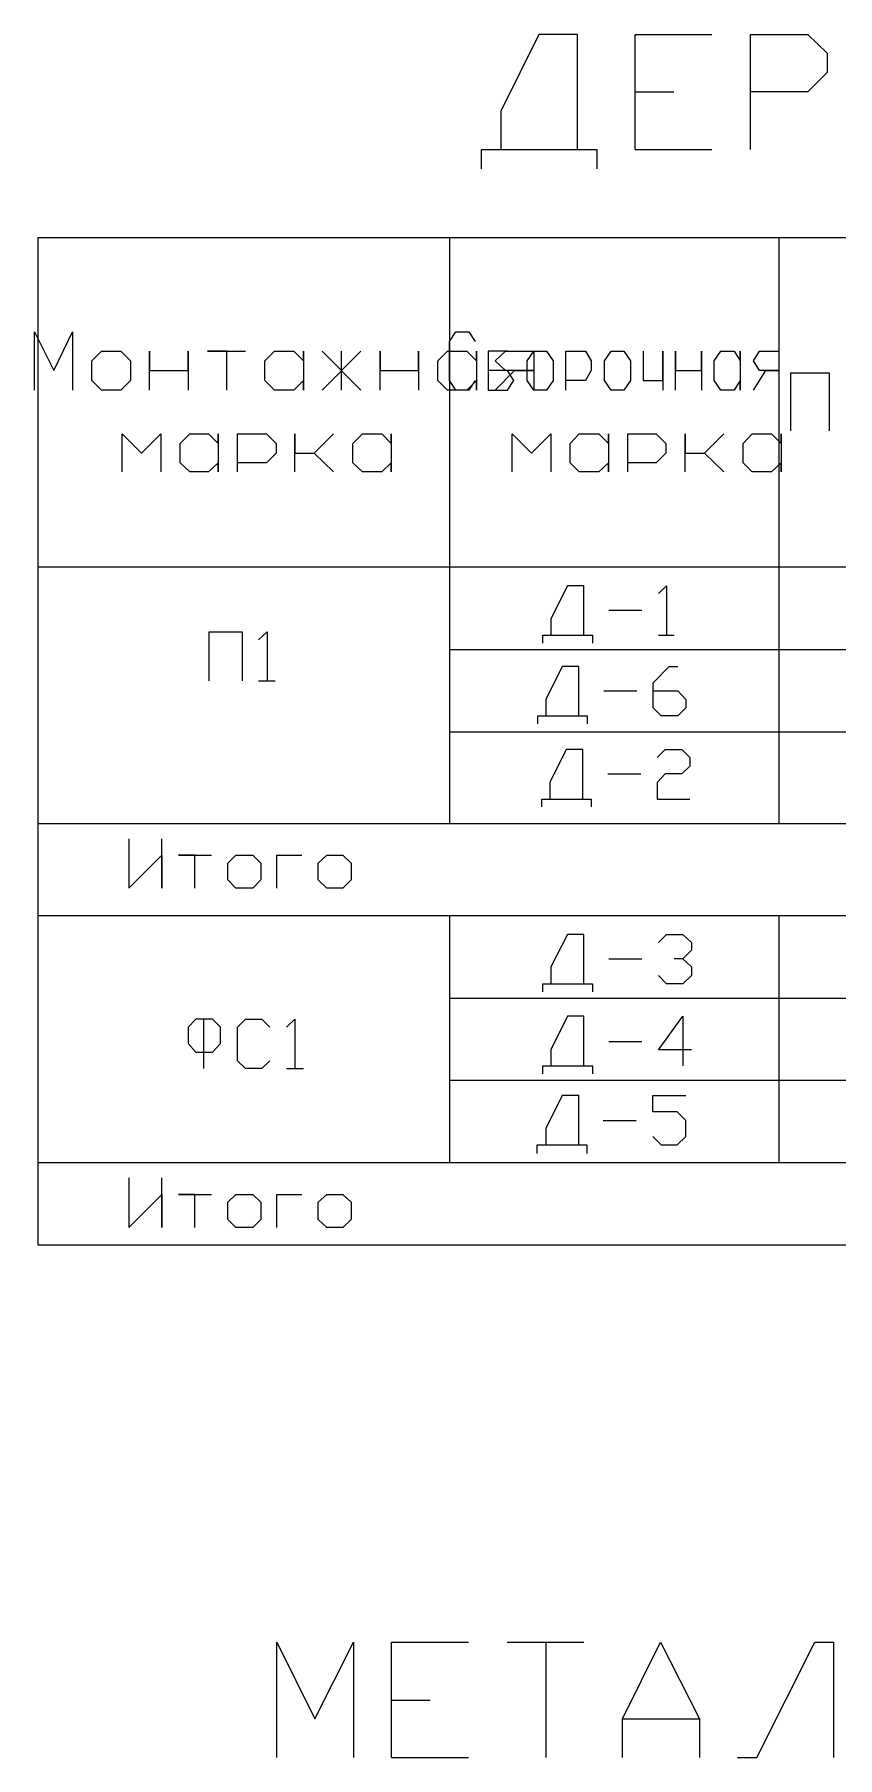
# Model space of a CAD drawing. Header units: millimetres. Extents: x -258556 to -95372, y 16759 to 83874.
# Drawn here: x -128348.3 to -128299.7, y 41719.9 to 41824.2 of the extents above; entities that cross this region are included whole.
import ezdxf

# ---------------------------------------------------------------- set-up
doc = ezdxf.new("R2010")
doc.units = ezdxf.units.MM
doc.header["$LTSCALE"] = 0.5

msp = doc.modelspace()

# ---------------------------------------------------------------- linework, layer by layer
at = {"color": 7, "linetype": 'Continuous', "lineweight": 5, "true_color": 0x000007}
for points in [[(-128321.286, 41816.068), (-128321.286, 41817.239), (-128315.469, 41817.239), (-128315.469, 41824.191), (-128317.81, 41824.191), (-128320.116, 41819.545), (-128320.116, 41817.239), (-128314.299, 41817.239), (-128314.299, 41816.068)], [(-128311.993, 41817.239), (-128311.993, 41824.191), (-128307.346, 41824.191)], [(-128305.005, 41817.239), (-128305.005, 41824.191), (-128301.529, 41824.191), (-128300.359, 41823.056), (-128300.359, 41821.885), (-128301.529, 41820.715), (-128305.005, 41820.715)], [(-128311.993, 41820.715), (-128309.652, 41820.715), (-128309.652, 41820.715)], [(-128311.993, 41817.239), (-128307.346, 41817.239), (-128307.346, 41817.239)], [(-128348.34, 41802.679), (-128348.34, 41806.19), (-128347.169, 41803.849), (-128346.034, 41806.19), (-128346.034, 41802.679)], [(-128321.665, 41803.264), (-128322.043, 41802.679), (-128322.835, 41802.679), (-128323.213, 41803.264), (-128323.213, 41805.605), (-128322.835, 41806.19), (-128322.043, 41806.19), (-128321.665, 41805.605)], [(-128341.387, 41802.679), (-128341.387, 41805.02), (-128341.387, 41803.849), (-128339.046, 41803.849), (-128339.046, 41805.02), (-128339.046, 41802.679)], [(-128336.706, 41802.679), (-128336.706, 41805.02), (-128337.876, 41805.02), (-128335.57, 41805.02)], [(-128330.923, 41802.679), (-128328.583, 41805.02), (-128328.583, 41805.02)], [(-128330.923, 41805.02), (-128328.583, 41802.679), (-128328.583, 41802.679)], [(-128329.753, 41802.679), (-128329.753, 41805.02), (-128329.753, 41805.02)], [(-128327.413, 41802.679), (-128327.413, 41805.02), (-128327.413, 41803.849), (-128325.106, 41803.849), (-128325.106, 41805.02), (-128325.106, 41802.679)], [(-128319.703, 41805.02), (-128320.873, 41805.02), (-128320.873, 41802.679), (-128319.703, 41802.679), (-128319.324, 41803.264), (-128319.703, 41803.849), (-128320.873, 41803.849)], [(-128320.46, 41802.679), (-128319.29, 41803.849), (-128319.84, 41803.849), (-128320.46, 41804.435), (-128319.84, 41805.02), (-128318.119, 41805.02), (-128318.119, 41803.849), (-128319.29, 41803.849), (-128318.119, 41803.849), (-128318.119, 41802.679)], [(-128316.192, 41802.679), (-128316.192, 41805.02), (-128314.987, 41805.02), (-128314.643, 41804.435), (-128314.643, 41803.849), (-128314.987, 41803.264), (-128316.192, 41803.264)], [(-128311.511, 41805.02), (-128311.511, 41803.264), (-128310.306, 41803.264), (-128310.306, 41805.02), (-128310.306, 41802.679)], [(-128309.549, 41802.679), (-128309.549, 41805.02), (-128309.549, 41803.849), (-128307.966, 41803.849), (-128307.966, 41805.02), (-128307.966, 41802.679)], [(-128304.833, 41802.679), (-128304.076, 41803.849), (-128304.455, 41803.849), (-128304.833, 41804.435), (-128304.455, 41805.02), (-128303.284, 41805.02), (-128303.284, 41803.849), (-128304.076, 41803.849), (-128303.284, 41803.849), (-128303.284, 41802.679)], [(-128302.562, 41800.201), (-128302.562, 41803.712), (-128300.256, 41803.712), (-128300.256, 41800.201)], [(-128343.039, 41797.723), (-128343.039, 41800.029), (-128341.869, 41798.859), (-128340.699, 41800.029), (-128340.699, 41797.723)], [(-128336.052, 41797.723), (-128336.052, 41800.029), (-128334.296, 41800.029), (-128333.711, 41799.444), (-128333.711, 41798.859), (-128334.296, 41798.273), (-128336.052, 41798.273)], [(-128332.576, 41797.723), (-128332.576, 41800.029), (-128332.576, 41798.859), (-128331.405, 41798.859), (-128330.235, 41800.029), (-128331.405, 41798.859), (-128330.235, 41797.723)], [(-128319.427, 41797.723), (-128319.427, 41800.029), (-128318.257, 41798.859), (-128317.087, 41800.029), (-128317.087, 41797.723)], [(-128312.44, 41797.723), (-128312.44, 41800.029), (-128310.719, 41800.029), (-128310.134, 41799.444), (-128310.134, 41798.859), (-128310.719, 41798.273), (-128312.44, 41798.273)], [(-128308.964, 41797.723), (-128308.964, 41800.029), (-128308.964, 41798.859), (-128307.793, 41798.859), (-128306.623, 41800.029), (-128307.793, 41798.859), (-128306.623, 41797.723)], [(-128317.569, 41787.362), (-128317.569, 41787.844), (-128315.09, 41787.844), (-128315.09, 41790.839), (-128316.089, 41790.839), (-128317.087, 41788.843), (-128317.087, 41787.844), (-128314.574, 41787.844), (-128314.574, 41787.362)], [(-128310.581, 41790.357), (-128310.1, 41790.839), (-128310.1, 41787.844)], [(-128313.576, 41789.359), (-128311.58, 41789.359), (-128311.58, 41789.359)], [(-128337.773, 41785.091), (-128337.773, 41788.051), (-128335.777, 41788.051), (-128335.777, 41785.091)], [(-128334.778, 41787.569), (-128334.262, 41788.051), (-128334.262, 41785.091)], [(-128310.581, 41787.844), (-128309.618, 41787.844), (-128309.618, 41787.844)], [(-128317.878, 41782.475), (-128317.878, 41782.957), (-128315.4, 41782.957), (-128315.4, 41785.951), (-128316.398, 41785.951), (-128317.396, 41783.955), (-128317.396, 41782.957), (-128314.884, 41782.957), (-128314.884, 41782.475)], [(-128310.891, 41784.471), (-128309.411, 41784.471), (-128308.929, 41783.955), (-128308.929, 41783.439), (-128309.411, 41782.957), (-128310.409, 41782.957), (-128310.891, 41783.439), (-128310.891, 41784.953), (-128309.927, 41785.951), (-128309.411, 41785.951)], [(-128334.778, 41785.091), (-128333.78, 41785.091), (-128333.78, 41785.091)], [(-128313.886, 41784.471), (-128311.889, 41784.471), (-128311.889, 41784.471)], [(-128317.637, 41777.45), (-128317.637, 41777.932), (-128315.159, 41777.932), (-128315.159, 41780.926), (-128316.157, 41780.926), (-128317.156, 41778.93), (-128317.156, 41777.932), (-128314.643, 41777.932), (-128314.643, 41777.45)], [(-128310.65, 41780.444), (-128310.168, 41780.926), (-128309.17, 41780.926), (-128308.688, 41780.444), (-128308.688, 41779.928), (-128309.17, 41779.446), (-128310.168, 41779.446), (-128310.65, 41778.93), (-128310.65, 41777.932), (-128308.688, 41777.932)], [(-128313.645, 41779.446), (-128311.648, 41779.446), (-128311.648, 41779.446)], [(-128342.626, 41775.522), (-128342.626, 41772.528), (-128340.63, 41774.524), (-128340.63, 41772.528), (-128340.63, 41775.522)], [(-128338.633, 41772.528), (-128338.633, 41774.524), (-128339.632, 41774.524), (-128337.635, 41774.524)], [(-128333.677, 41772.528), (-128333.677, 41774.524), (-128332.162, 41774.524)], [(-128317.569, 41766.263), (-128317.569, 41766.745), (-128315.09, 41766.745), (-128315.09, 41769.74), (-128316.089, 41769.74), (-128317.087, 41767.778), (-128317.087, 41766.745), (-128314.574, 41766.745), (-128314.574, 41766.263)], [(-128310.581, 41769.258), (-128310.1, 41769.74), (-128309.101, 41769.74), (-128308.585, 41769.258), (-128308.585, 41768.776), (-128309.101, 41768.26), (-128309.618, 41768.26)], [(-128313.576, 41768.26), (-128311.58, 41768.26), (-128311.58, 41768.26)], [(-128309.101, 41768.26), (-128308.585, 41767.778), (-128308.585, 41767.261), (-128309.101, 41766.745), (-128310.1, 41766.745), (-128310.581, 41767.261)], [(-128338.083, 41761.617), (-128338.083, 41764.611), (-128338.565, 41764.611), (-128339.046, 41764.129), (-128339.046, 41763.131), (-128338.565, 41762.615), (-128337.566, 41762.615), (-128337.084, 41763.131), (-128337.084, 41764.129), (-128337.566, 41764.611), (-128338.083, 41764.611)], [(-128334.09, 41762.099), (-128334.572, 41761.617), (-128335.57, 41761.617), (-128336.052, 41762.099), (-128336.052, 41764.129), (-128335.57, 41764.611), (-128334.572, 41764.611), (-128334.09, 41764.129)], [(-128333.092, 41764.129), (-128332.576, 41764.611), (-128332.576, 41761.617)], [(-128317.569, 41761.307), (-128317.569, 41761.789), (-128315.09, 41761.789), (-128315.09, 41764.783), (-128316.089, 41764.783), (-128317.087, 41762.752), (-128317.087, 41761.789), (-128314.574, 41761.789), (-128314.574, 41761.307)], [(-128308.585, 41762.752), (-128310.581, 41762.752), (-128309.101, 41764.783), (-128309.101, 41761.789)], [(-128313.576, 41763.269), (-128311.58, 41763.269), (-128311.58, 41763.269)], [(-128333.092, 41761.617), (-128332.059, 41761.617), (-128332.059, 41761.617)], [(-128317.913, 41756.488), (-128317.913, 41757.004), (-128315.4, 41757.004), (-128315.4, 41759.999), (-128316.398, 41759.999), (-128317.396, 41758.003), (-128317.396, 41757.004), (-128314.918, 41757.004), (-128314.918, 41756.488)], [(-128310.926, 41757.521), (-128310.409, 41757.004), (-128309.446, 41757.004), (-128308.929, 41757.521), (-128308.929, 41758.484), (-128309.446, 41759.001), (-128310.926, 41759.001), (-128310.926, 41759.999), (-128308.929, 41759.999)], [(-128313.92, 41758.484), (-128311.924, 41758.484), (-128311.924, 41758.484)], [(-128342.626, 41755.008), (-128342.626, 41752.014), (-128340.63, 41754.01), (-128340.63, 41752.014), (-128340.63, 41755.008)], [(-128338.633, 41752.014), (-128338.633, 41754.01), (-128339.632, 41754.01), (-128337.635, 41754.01)], [(-128333.677, 41752.014), (-128333.677, 41754.01), (-128332.162, 41754.01)], [(-128333.677, 41719.935), (-128333.677, 41726.922), (-128331.371, 41722.275), (-128329.03, 41726.922), (-128329.03, 41719.935)], [(-128326.724, 41719.935), (-128326.724, 41726.922), (-128322.078, 41726.922)], [(-128319.737, 41726.922), (-128315.09, 41726.922), (-128315.09, 41726.922)], [(-128317.396, 41726.922), (-128317.396, 41719.935), (-128317.396, 41719.935)], [(-128312.75, 41719.935), (-128312.75, 41722.275), (-128310.444, 41726.922), (-128308.103, 41722.275), (-128308.103, 41719.935)], [(-128305.797, 41719.935), (-128304.627, 41719.935), (-128301.116, 41726.922), (-128299.98, 41726.922), (-128299.98, 41719.935)], [(-128326.724, 41723.411), (-128324.384, 41723.411), (-128324.384, 41723.411)], [(-128312.75, 41722.275), (-128308.103, 41722.275), (-128308.103, 41722.275)], [(-128326.724, 41719.935), (-128322.078, 41719.935), (-128322.078, 41719.935)]]:
    msp.add_lwpolyline(points, dxfattribs=at)
at = {"color": 7, "linetype": 'Continuous', "lineweight": 18, "true_color": 0x000007}
for points in [[(-128348.133, 41811.904), (-128158.791, 41811.904), (-128158.791, 41811.904)], [(-128348.133, 41811.904), (-128348.133, 41750.947), (-128348.133, 41750.947)], [(-128323.213, 41811.904), (-128323.213, 41776.451), (-128323.213, 41776.451)], [(-128303.284, 41811.904), (-128303.284, 41776.451), (-128303.284, 41776.451)], [(-128348.133, 41791.975), (-128158.791, 41791.975), (-128158.791, 41791.975)], [(-128323.213, 41786.984), (-128213.587, 41786.984), (-128213.587, 41786.984)], [(-128323.213, 41781.993), (-128158.791, 41781.993), (-128158.791, 41781.993)], [(-128348.133, 41776.451), (-128158.791, 41776.451), (-128158.791, 41776.451)], [(-128348.133, 41770.876), (-128158.791, 41770.876), (-128158.791, 41770.876)], [(-128323.213, 41770.876), (-128323.213, 41755.937), (-128323.213, 41755.937)], [(-128303.284, 41770.876), (-128303.284, 41755.937), (-128303.284, 41755.937)], [(-128323.213, 41765.885), (-128158.791, 41765.885), (-128158.791, 41765.885)], [(-128323.213, 41760.928), (-128158.791, 41760.928), (-128158.791, 41760.928)], [(-128348.133, 41755.937), (-128158.791, 41755.937), (-128158.791, 41755.937)], [(-128348.133, 41750.947), (-128158.791, 41750.947), (-128158.791, 41750.947)]]:
    msp.add_lwpolyline(points, dxfattribs=at)
at = {"color": 7, "linetype": 'Continuous', "lineweight": 5, "true_color": 0x000007}
for points in [[(-128344.863, 41803.264), (-128344.863, 41804.435), (-128344.278, 41805.02), (-128343.108, 41805.02), (-128342.523, 41804.435), (-128342.523, 41803.264), (-128343.108, 41802.679), (-128344.278, 41802.679)], [(-128334.4, 41803.264), (-128334.4, 41804.435), (-128333.815, 41805.02), (-128332.644, 41805.02), (-128332.059, 41804.435), (-128332.059, 41805.02), (-128332.059, 41802.679), (-128332.059, 41803.264), (-128332.644, 41802.679), (-128333.815, 41802.679)], [(-128323.936, 41803.264), (-128323.936, 41804.435), (-128323.351, 41805.02), (-128322.181, 41805.02), (-128321.596, 41804.435), (-128321.596, 41805.02), (-128321.596, 41802.679), (-128321.596, 41803.264), (-128322.181, 41802.679), (-128323.351, 41802.679)], [(-128318.532, 41803.264), (-128318.532, 41804.435), (-128318.119, 41805.02), (-128317.362, 41805.02), (-128316.949, 41804.435), (-128316.949, 41803.264), (-128317.362, 41802.679), (-128318.119, 41802.679)], [(-128313.851, 41803.264), (-128313.851, 41804.435), (-128313.438, 41805.02), (-128312.681, 41805.02), (-128312.268, 41804.435), (-128312.268, 41803.264), (-128312.681, 41802.679), (-128313.438, 41802.679)], [(-128307.208, 41803.264), (-128307.208, 41804.435), (-128306.795, 41805.02), (-128306.004, 41805.02), (-128305.625, 41804.435), (-128305.625, 41805.02), (-128305.625, 41802.679), (-128305.625, 41803.264), (-128306.004, 41802.679), (-128306.795, 41802.679)], [(-128339.528, 41798.273), (-128339.528, 41799.444), (-128338.943, 41800.029), (-128337.807, 41800.029), (-128337.222, 41799.444), (-128337.222, 41800.029), (-128337.222, 41797.723), (-128337.222, 41798.273), (-128337.807, 41797.723), (-128338.943, 41797.723)], [(-128329.065, 41798.273), (-128329.065, 41799.444), (-128328.48, 41800.029), (-128327.309, 41800.029), (-128326.759, 41799.444), (-128326.759, 41800.029), (-128326.759, 41797.723), (-128326.759, 41798.273), (-128327.309, 41797.723), (-128328.48, 41797.723)], [(-128315.916, 41798.273), (-128315.916, 41799.444), (-128315.366, 41800.029), (-128314.195, 41800.029), (-128313.61, 41799.444), (-128313.61, 41800.029), (-128313.61, 41797.723), (-128313.61, 41798.273), (-128314.195, 41797.723), (-128315.366, 41797.723)], [(-128305.453, 41798.273), (-128305.453, 41799.444), (-128304.902, 41800.029), (-128303.732, 41800.029), (-128303.147, 41799.444), (-128303.147, 41800.029), (-128303.147, 41797.723), (-128303.147, 41798.273), (-128303.732, 41797.723), (-128304.902, 41797.723)], [(-128336.637, 41773.044), (-128336.637, 41774.042), (-128336.155, 41774.524), (-128335.123, 41774.524), (-128334.641, 41774.042), (-128334.641, 41773.044), (-128335.123, 41772.528), (-128336.155, 41772.528)], [(-128331.164, 41773.044), (-128331.164, 41774.042), (-128330.648, 41774.524), (-128329.684, 41774.524), (-128329.168, 41774.042), (-128329.168, 41773.044), (-128329.684, 41772.528), (-128330.648, 41772.528)], [(-128336.637, 41752.495), (-128336.637, 41753.528), (-128336.155, 41754.01), (-128335.123, 41754.01), (-128334.641, 41753.528), (-128334.641, 41752.495), (-128335.123, 41752.014), (-128336.155, 41752.014)], [(-128331.164, 41752.495), (-128331.164, 41753.528), (-128330.648, 41754.01), (-128329.684, 41754.01), (-128329.168, 41753.528), (-128329.168, 41752.495), (-128329.684, 41752.014), (-128330.648, 41752.014)]]:
    msp.add_lwpolyline(points, close=True, dxfattribs=at)

doc.saveas('drawing.dxf')
